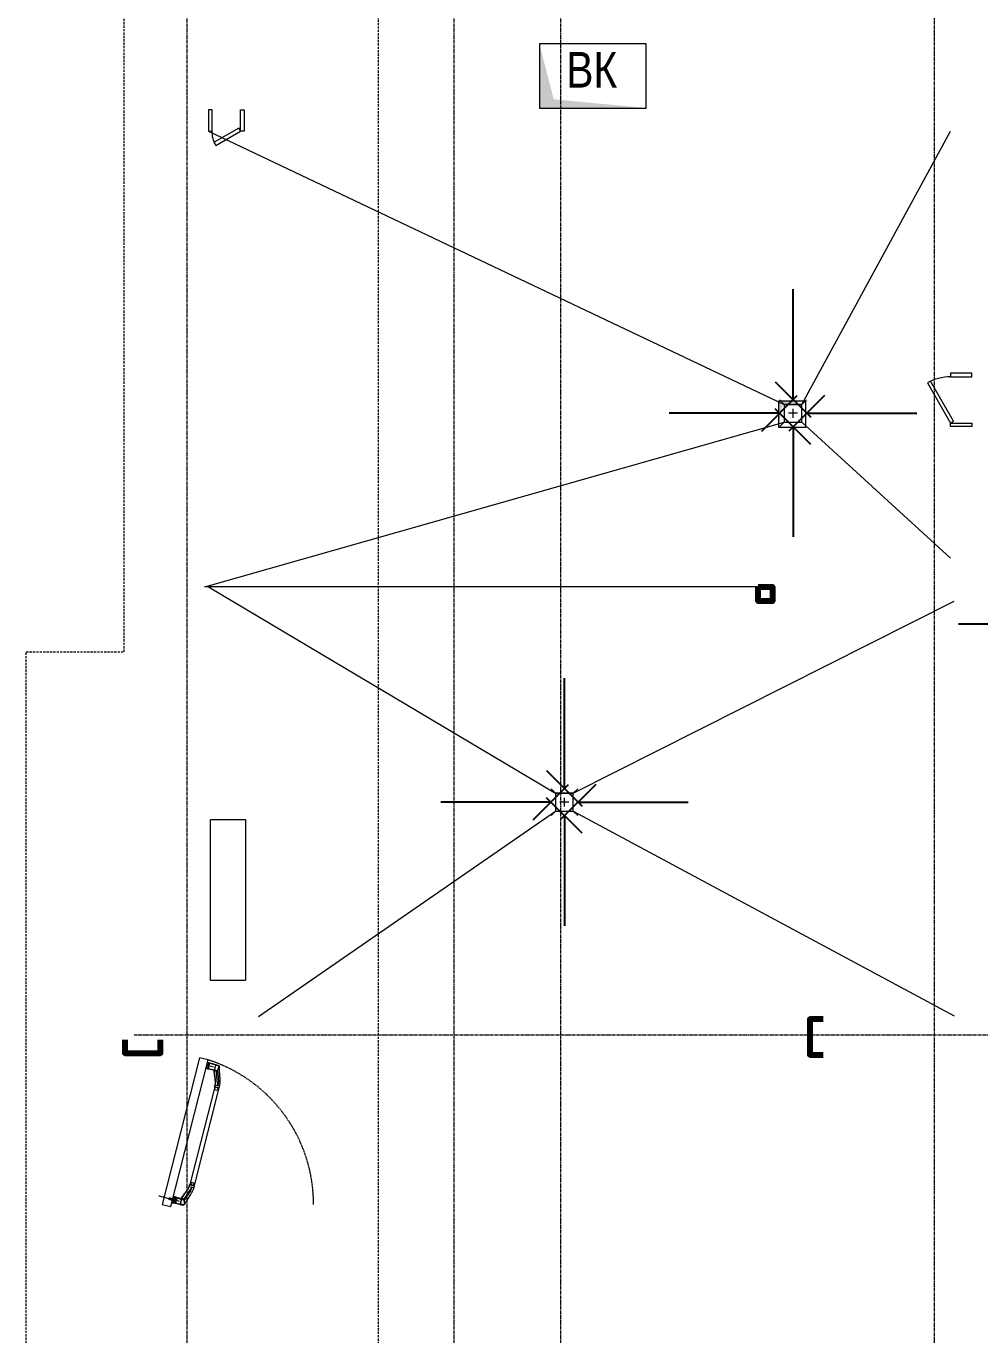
# Model space of a CAD drawing. Header units: millimetres. Extents: x -231292 to 573618, y -153144 to 564035.
# Drawn here: x -128180 to -122820, y 165212 to 172565 of the extents above; entities that cross this region are included whole.
import ezdxf

# ---------------------------------------------------------------- set-up
doc = ezdxf.new("R2010")
doc.units = ezdxf.units.MM
for name, pattern in [('CENTER2', [28.575, 19.05, -3.175, 3.175, -3.175]), ('CENTERLINE', [30, 12, -1.5, 3, -1.5, 12]), ('DASHED', [19.05, 12.7, -6.35]), ('HIDDEN', [9.525, 6.35, -3.175]), ('HIDDEN2', [4.7625, 3.175, -1.5875])]:
    doc.linetypes.add(name, pattern=pattern)
doc.layers.get('0').update_dxf_attribs({"color": 250})
for name, color, linetype, lineweight in [('АР_Двери_внутренние_антипаника', 250, 'Continuous', 0), ('АР_Двери_лючки', 250, 'Continuous', 0), ('АР_Отопительные приборы', 250, 'HIDDEN2', 0), ('АР_Разрезы марка', 250, 'Continuous', 13), ('ВК_Шахты', 5, 'Continuous', 9), ('КМ_Фахверки', 250, 'Continuous', 80), ('РД_Оси_100', 250, 'Continuous', 0), ('РД_Разуклонка к трапам', 124, 'Continuous', 0)]:
    doc.layers.add(name, color=color, linetype=linetype, lineweight=lineweight)
doc.layers.add('АР_Делит', color=250, linetype='Continuous', lineweight=0, plot=False)
doc.styles.add('style1', font='ARIALN.TTF')
doc.dimstyles.new('scale_100', dxfattribs={"dimtxt": 200, "dimasz": 125, "dimexe": 60, "dimexo": 100, "dimgap": 30, "dimtad": 1, "dimdec": 0, "dimdsep": 46, "dimtxsty": 'style1', "dimblk": 'OBLIQUE', "dimcen": 150, "dimdle": 60, "dimclrd": 256, "dimclre": 256, "dimclrt": 256, "dimadec": 0, "dimazin": 0, "dimtfac": 1, "dimtdec": 0, "dimtmove": 1, "dimatfit": 3, "dimldrblk": 'OBLIQUE', "dimfxl": 1, "dimtolj": 1, "dimtzin": 0, "dimarcsym": 0})

# ---------------------------------------------------------------- blocks, each defined once
blk = doc.blocks.new('_Oblique')
at = {"color": 0, "linetype": 'ByBlock', "lineweight": -2}
blk.add_line((-0.5, -0.5), (0.5, 0.5), dxfattribs=at)
blk = doc.blocks.new('A$Cd7e03b91')
at = {"layer": 'РД_Разуклонка к трапам', "lineweight": 0}
for p, q in [((-100, 100), (-150, 150)), ((100, 100), (150, 150)), ((-50, 0), (50, 0)), ((0, -50), (0, 50)), ((-100, -100), (-150, -150)), ((100, -100), (150, -150))]:
    blk.add_line(p, q, dxfattribs=at)
blk.add_lwpolyline([(-100, 100), (100, 100), (100, -100), (-100, -100), (-100, 100)], dxfattribs=at)
blk.add_lwpolyline([(-100, 100), (100, 100), (100, -100), (-100, -100), (-100, 100)], dxfattribs=at)
blk = doc.blocks.new('СОШ_2200_АР_ОСИ_М100_28.05.24')
at = {"layer": 'АР_Делит', "color": 5, "linetype": 'DASHED'}
blk.add_lwpolyline([(114955, 135155), (114955, -355), (93595.036, -355), (93595.036, 13855), (94145, 13855), (94145, 68320)], dxfattribs=at)
at = {"layer": 'РД_Оси_100', "linetype": 'CENTER2'}
for p, q in [((94500, -6155), (94500, 139938.679)), ((96000, -6155), (96000, 139938.679)), ((119910, 11700), (94200, 11700))]:
    blk.add_line(p, q, dxfattribs=at)
for points in [[(96600, -6155), (96600, 139938.679)], [(98700, -6194.98), (98700, 139538.679), (98550, 139938.679)]]:
    blk.add_lwpolyline(points, dxfattribs=at)
blk = doc.blocks.new('otv')
at = {"linetype": 'Continuous'}
blk.add_lwpolyline([(0, -1), (0, 0), (1, 0), (1, -1)], close=True, dxfattribs=at)
blk.add_solid([(0, -1), (0, 0), (0.135, -0.137), (1, 0)], dxfattribs=at)
blk = doc.blocks.new('Ф_блок 80')
at = {"layer": 'КМ_Фахверки'}
blk.add_lwpolyline([(0, 0), (80, 0), (80, -80), (0, -80)], close=True, dxfattribs=at)
at = {"layer": 'КМ_Фахверки', "lineweight": 5}
blk.add_lwpolyline([(6, -6), (74, -6), (74, -74), (6, -74)], close=True, dxfattribs=at)
blk = doc.blocks.new('Ф_пеноблок 200')
at = {"layer": 'КМ_Фахверки'}
blk.add_lwpolyline([(0, -75), (0, 0), (200, 0), (200, -75)], dxfattribs=at)
blk = doc.blocks.new('UUNEW01NEW00')
at = {"layer": 'АР_Двери_внутренние_антипаника', "color": 1, "linetype": 'Continuous'}
for p, q in [((-9.3, 0.2), (-14.4, -1.5)), ((-9.2, 0.8), (-9.3, 0.2)), ((-9.3, -0.1), (-9.3, 0.2)), ((-9.2, 0.2), (-9.3, 0.2)), ((-9.1, 1), (-9.2, 0.8)), ((-8.9, 0.5), (-9.2, 0.2)), ((-9.1, 19.3), (-8.9, 19.4)), ((-9.1, 19.3), (-9, 18.8)), ((-9, 1.2), (-9.1, 1)), ((-9, 18.8), (-8.8, 18.6)), ((-8.8, 1.3), (-9, 1.2)), ((-8.9, 19.4), (-8.5, 19.5)), ((-8.7, 0.8), (-8.9, 0.5)), ((-8.8, 18.6), (-8.6, 18.4)), ((-8.6, 0.9), (-8.7, 0.8)), ((-8.6, 18.4), (-8.4, 18.2)), ((-8.6, 1), (-8.6, 0.9)), ((-8.5, 1), (-8.6, 1)), ((-8.5, 19.5), (-8.2, 19.5)), ((-8.4, 0.8), (-8.5, 1.5)), ((-8.4, 1.3), (-8.5, 1)), ((-8.4, 18.2), (-8.1, 18.1)), ((-8.4, 1.4), (-8.4, 0.4)), ((-8.3, 0.5), (-8.4, 0.8)), ((-8.4, 0.4), (-8.4, -0.4)), ((-8.4, 0.4), (-8.3, 0.4)), ((-8.1, 0.2), (-8.3, 0.5)), ((-8.2, 19.5), (-7.8, 19.6)), ((-8.1, 18.1), (-7.6, 18)), ((-7.8, 0.1), (-8.1, 0.2)), ((-7.8, 19.6), (-7.5, 19.6)), ((-7.4, 0), (-7.8, 0.1)), ((-7.5, 18.3), (-7.6, 18.2)), ((-7.6, 18.2), (-7.6, 18)), ((-7.6, 18), (-7.6, 16.2)), ((-7.6, 16.2), (-7.6, 14.1)), ((-7.6, 14.1), (-7.6, 12.2)), ((-7.6, 12.2), (-7.6, 9.8)), ((-7.6, 9.8), (-7.6, 7.8)), ((-7.6, 7.8), (-7.6, 6.2)), ((-7.6, 6.2), (-7.6, 4.7)), ((-7.6, 4.7), (-7.5, 3.2)), ((-7.5, 19.6), (-7.1, 19.6)), ((-7.4, 18.3), (-7.5, 18.3)), ((-7.5, 3.2), (-7.5, 1.6)), ((-7.5, 1.6), (-7.4, 0)), ((-7.5, 0), (-7.5, 0)), ((-7.5, 0), (-7.3, 0)), ((-7.3, 18.3), (-7.4, 18.3)), ((-7.4, 0), (7.4, 0)), ((-7.2, 18.3), (-7.3, 18.3)), ((-7.3, 0), (7.3, 0)), ((-7.1, 18.3), (-7.2, 18.3)), ((-7.1, 24), (-7.1, 19.6)), ((-7.1, 19.6), (7.1, 19.6)), ((-7.1, 19.6), (-7.1, 18.3)), ((7.1, 18.3), (-7.1, 18.3)), ((-3.5, 16), (-4.6, 16.4)), ((-4.6, 16.4), (-4.6, 16.3)), ((-3.5, 15.9), (-4.6, 16.3)), ((-4.6, 16.3), (-3.8, 14.8)), ((-3.8, 14.8), (-3.3, 14.8)), ((-3, 14.7), (-3.8, 14.7)), ((-3.8, 14.7), (-3.8, 14.6)), ((-3, 14.6), (-3.8, 14.6)), ((-3.8, 14.6), (-3.8, 13.7)), ((-3.8, 13.7), (-3, 13.7)), ((-3.3, 14.8), (-3.6, 15.5)), ((-3.6, 15.5), (-2.7, 15.3)), ((-3.3, 14.9), (-3.6, 15.5)), ((-2.3, 15.7), (-3.5, 16)), ((-2.3, 15.6), (-3.5, 15.9)), ((-3.1, 14.4), (-3.4, 14.4)), ((-3.4, 14.4), (-3.4, 13.9)), ((-3.4, 14), (-3.1, 14)), ((-3.4, 13.9), (-3.1, 13.9)), ((-3.3, 14.9), (-3.3, 14.8)), ((-3, 14.4), (-3.1, 14.4)), ((-3.1, 14), (-3.1, 13.9)), ((-3.1, 14), (-3, 14)), ((-3.1, 13.9), (-3, 13.9)), ((-3, 14.7), (-3, 14.6)), ((-2.9, 14.7), (-3, 14.7)), ((-2.9, 14.6), (-3, 14.6)), ((-2.9, 14.4), (-3, 14.4)), ((-3, 14.4), (-3, 14.4)), ((-3, 14.4), (-3, 14.4)), ((-3, 14), (-3, 14)), ((-3, 14), (-3, 14)), ((-3, 14), (-2.9, 14)), ((-3, 13.9), (-3, 13.9)), ((-3, 13.9), (-3, 13.9)), ((-3, 13.9), (-2.9, 13.9)), ((-3, 13.7), (-2.9, 13.7)), ((-2.8, 14.7), (-2.9, 14.7)), ((-2.9, 14.7), (-2.9, 14.7)), ((-2.8, 14.5), (-2.9, 14.6)), ((-2.9, 14.6), (-2.9, 14.6)), ((-2.9, 14.3), (-2.9, 14.4)), ((-2.9, 14.3), (-2.9, 14.3)), ((-2.9, 14.3), (-2.9, 14.3)), ((-2.9, 14.3), (-2.9, 14.3)), ((-2.9, 14), (-2.9, 14.3)), ((-2.9, 14.1), (-2.9, 14)), ((-2.9, 14), (-2.9, 14.1)), ((-2.9, 14.1), (-2.9, 14.1)), ((-2.9, 14.1), (-2.9, 14.1)), ((-2.9, 14.1), (-2.9, 14.1)), ((-2.9, 14), (-2.9, 14)), ((-2.9, 13.9), (-2.9, 14)), ((-2.9, 14), (-2.9, 14)), ((-2.9, 14), (-2.9, 14)), ((-2.9, 13.9), (-2.9, 13.9)), ((-2.9, 13.9), (-2.9, 13.9)), ((-2.9, 13.7), (-2.8, 13.7)), ((-2.7, 14.6), (-2.8, 14.7)), ((-2.7, 14.5), (-2.8, 14.5)), ((-2.8, 13.7), (-2.8, 13.8)), ((-2.8, 13.8), (-2.7, 13.8)), ((-2.7, 15.3), (-1.7, 15.1)), ((-2.6, 14.6), (-2.7, 14.6)), ((-2.6, 14.5), (-2.7, 14.5)), ((-2.7, 13.8), (-2.6, 13.8)), ((-2.6, 14.5), (-2.6, 14.6)), ((-2.6, 14.6), (-2.6, 14.6)), ((-2.6, 14.4), (-2.6, 14.5)), ((-2.5, 14.5), (-2.6, 14.5)), ((-2.5, 14.4), (-2.6, 14.4)), ((-2.6, 14.4), (-2.6, 14.4)), ((-2.6, 13.8), (-2.6, 13.9)), ((-2.6, 13.9), (-2.5, 13.9)), ((-2.5, 14.4), (-2.5, 14.5)), ((-2.5, 14.4), (-2.5, 14.3)), ((-2.5, 14.3), (-2.5, 14.4)), ((-2.5, 14), (-2.5, 14.3)), ((-2.5, 13.9), (-2.5, 14)), ((-1, 15.5), (-2.3, 15.7)), ((-1, 15.4), (-2.3, 15.6)), ((-2.2, 14.5), (-2.3, 14.5)), ((-2.3, 14.5), (-2.3, 14.4)), ((-2.3, 14.4), (-2.3, 14.3)), ((-2.2, 14.4), (-2.3, 14.4)), ((-2.3, 14.4), (-2.3, 14.3)), ((-2.3, 14.3), (-2.3, 14)), ((-2.3, 14), (-2.3, 13.9)), ((-2.3, 13.9), (-2.3, 13.9)), ((-2.3, 13.9), (-2.2, 13.8)), ((-2.1, 14.6), (-2.2, 14.6)), ((-2.2, 14.6), (-2.2, 14.5)), ((-2.1, 14.5), (-2.2, 14.5)), ((-2.2, 14.5), (-2.2, 14.4)), ((-2.2, 13.8), (-2.2, 13.8)), ((-2.2, 13.8), (-2.1, 13.8)), ((-2, 14.7), (-2.1, 14.6)), ((-2, 14.6), (-2.1, 14.5)), ((-2.1, 14.6), (-2.1, 14.6)), ((-2.1, 14.5), (-2.1, 14.5)), ((-2.1, 13.8), (-2, 13.7)), ((-1.9, 14.7), (-2, 14.7)), ((-1.9, 14.6), (-2, 14.6)), ((-2, 13.7), (-2, 13.7)), ((-2, 13.7), (-1.9, 13.7)), ((-1.8, 14.7), (-1.9, 14.7)), ((-1.8, 14.6), (-1.9, 14.6)), ((-1.8, 14.4), (-1.9, 14.4)), ((-1.9, 14.4), (-1.9, 14.3)), ((-1.9, 14.3), (-1.9, 14)), ((-1.9, 14.3), (-1.9, 14.3)), ((-1.9, 14.3), (-1.9, 14.3)), ((-1.9, 14.3), (-1.9, 14.3)), ((-1.9, 14.1), (-1.9, 14.1)), ((-1.9, 14.1), (-1.9, 14.1)), ((-1.9, 14.1), (-1.9, 14.1)), ((-1.9, 14.1), (-1.8, 14)), ((-1.9, 14), (-1.9, 14)), ((-1.9, 14), (-1.9, 14)), ((-1.9, 14), (-1.9, 13.9)), ((-1.9, 13.9), (-1.8, 13.9)), ((-1.9, 13.7), (-1.8, 13.7)), ((-1.8, 14.7), (-1.8, 14.6)), ((-1.5, 14.7), (-1.8, 14.7)), ((-1.5, 14.6), (-1.8, 14.6)), ((-1.7, 14.4), (-1.8, 14.4)), ((-1.8, 14.4), (-1.8, 14.4)), ((-1.8, 14.4), (-1.8, 14.4)), ((-1.8, 14), (-1.8, 14)), ((-1.8, 14), (-1.8, 14)), ((-1.8, 14), (-1.7, 14)), ((-1.8, 13.9), (-1.8, 13.9)), ((-1.8, 13.9), (-1.8, 13.9)), ((-1.8, 13.9), (-1.7, 13.9)), ((-1.8, 13.7), (-1.5, 13.7)), ((-1.7, 15.1), (-0.7, 15)), ((-1.7, 14.4), (-1.7, 14.4)), ((-1.6, 14.4), (-1.7, 14.4)), ((-1.7, 14), (-1.7, 13.9)), ((-1.7, 14), (-1.7, 14)), ((-1.7, 14), (-1.6, 14)), ((-1.7, 13.9), (-1.6, 13.9)), ((-1.7, 13.9), (-1.7, 13.9)), ((-1.5, 14.4), (-1.6, 14.4)), ((-1.6, 14.4), (-1.6, 14.4)), ((-1.6, 14), (-1.6, 13.9)), ((-1.6, 14), (-1.6, 14)), ((-1.6, 14), (-1.5, 14)), ((-1.6, 13.9), (-1.6, 13.9)), ((-1.6, 13.9), (-1.5, 13.9)), ((-1.5, 14.7), (-1.5, 14.6)), ((-1.4, 14.7), (-1.5, 14.7)), ((-1.4, 14.6), (-1.5, 14.6)), ((-1.4, 14.3), (-1.5, 14.4)), ((-1.5, 14.4), (-1.5, 14.4)), ((-1.5, 14.4), (-1.5, 14.4)), ((-1.5, 14), (-1.4, 14.1)), ((-1.5, 14), (-1.5, 14)), ((-1.5, 14), (-1.5, 14)), ((-1.5, 14), (-1.5, 14)), ((-1.5, 13.9), (-1.5, 13.9)), ((-1.5, 13.9), (-1.5, 13.9)), ((-1.5, 13.9), (-1.5, 13.9)), ((-1.5, 13.9), (-1.4, 13.9)), ((-1.5, 13.7), (-1.4, 13.7)), ((-1.3, 14.7), (-1.4, 14.7)), ((-1.3, 14.6), (-1.4, 14.6)), ((-1.4, 14.3), (-1.4, 14.3)), ((-1.4, 14.3), (-1.4, 14.3)), ((-1.4, 14.3), (-1.4, 14.3)), ((-1.4, 14), (-1.4, 14.3)), ((-1.4, 14.1), (-1.4, 14)), ((-1.4, 14.1), (-1.4, 14.1)), ((-1.4, 14.1), (-1.4, 14.1)), ((-1.4, 14.1), (-1.4, 14.1)), ((-1.4, 13.9), (-1.4, 14)), ((-1.4, 14), (-1.4, 14)), ((-1.4, 14), (-1.4, 14)), ((-1.4, 13.7), (-1.3, 13.7)), ((-1.2, 14.6), (-1.3, 14.7)), ((-1.3, 14.7), (-1.3, 14.7)), ((-1.3, 14.5), (-1.3, 14.6)), ((-1.2, 14.5), (-1.3, 14.5)), ((-1.3, 13.7), (-1.2, 13.8)), ((-1.1, 14.6), (-1.2, 14.6)), ((-1.1, 14.5), (-1.2, 14.5)), ((-1.2, 13.8), (-1.2, 13.8)), ((-1.2, 13.8), (-1.1, 13.8)), ((-1.1, 14.5), (-1.1, 14.6)), ((-1.1, 14.6), (-1.1, 14.6)), ((-1.1, 14.4), (-1.1, 14.5)), ((-1, 14.5), (-1.1, 14.5)), ((-1, 14.4), (-1.1, 14.4)), ((-1.1, 14.4), (-1.1, 14.4)), ((-1.1, 13.8), (-1.1, 13.9)), ((-1.1, 13.9), (-1, 13.9)), ((0, 16.5), (-1, 15.5)), ((0, 16.4), (-1, 15.4)), ((-1, 15.5), (-1, 15.4)), ((-1, 14.4), (-1, 14.5)), ((-1, 14.3), (-1, 14.4)), ((-1, 14.4), (-1, 14.3)), ((-1, 14), (-1, 14.3)), ((-1, 13.9), (-1, 14)), ((0, 14.7), (-0.8, 14.7)), ((-0.8, 14.7), (-0.8, 14.6)), ((0, 14.6), (-0.8, 14.6)), ((-0.8, 14.6), (-0.8, 13.7)), ((-0.8, 13.7), (-0.4, 13.7)), ((-0.7, 15), (0, 15.7)), ((-0.1, 14.4), (-0.4, 14.4)), ((-0.4, 14.4), (-0.4, 14.2)), ((-0.4, 14.3), (-0.1, 14.3)), ((-0.4, 14.2), (-0.1, 14.2)), ((-0.4, 14.1), (-0.2, 14.1)), ((-0.4, 13.7), (-0.4, 14.1)), ((-0.2, 14.1), (0, 13.7)), ((0, 14.4), (-0.1, 14.4)), ((-0.1, 14.4), (-0.1, 14.4)), ((-0.1, 14.4), (-0.1, 14.4)), ((-0.1, 14.3), (-0.1, 14.2)), ((-0.1, 14.3), (-0.1, 14.3)), ((-0.1, 14.3), (-0.1, 14.3)), ((-0.1, 14.3), (0, 14.3)), ((-0.1, 14.2), (-0.1, 14.2)), ((-0.1, 14.2), (-0.1, 14.2)), ((-0.1, 14.2), (0, 14.2)), ((0, 16.5), (0, 16.4)), ((1, 15.5), (0, 16.5)), ((1, 15.4), (0, 16.4)), ((0, 15.7), (0.7, 15)), ((0, 14.7), (0, 14.6)), ((0.1, 14.7), (0, 14.7)), ((0.1, 14.6), (0, 14.6)), ((0, 14.3), (0, 14.4)), ((0, 14.4), (0, 14.4)), ((0, 14.3), (0, 14.4)), ((0, 14.4), (0, 14.4)), ((0, 14.4), (0, 14.4)), ((0, 14.4), (0, 14.4)), ((0, 14.4), (0, 14.4)), ((0, 14.3), (0, 14.3)), ((0, 14.3), (0, 14.3)), ((0, 14.3), (0, 14.3)), ((0, 14.2), (0, 14.3)), ((0, 14.3), (0, 14.3)), ((0, 14.3), (0, 14.3)), ((0, 14.3), (0, 14.3)), ((0, 14.2), (0, 14.2)), ((0, 14.2), (0, 14.2)), ((0, 13.7), (0.5, 13.7)), ((0.2, 14.7), (0.1, 14.7)), ((0.2, 14.6), (0.1, 14.6)), ((0.3, 14.6), (0.2, 14.7)), ((0.2, 14.7), (0.2, 14.7)), ((0.2, 14.5), (0.2, 14.6)), ((0.3, 14.5), (0.2, 14.5)), ((0.5, 13.7), (0.2, 14.1)), ((0.2, 14.1), (0.3, 14.1)), ((0.4, 14.6), (0.3, 14.6)), ((0.4, 14.5), (0.3, 14.5)), ((0.3, 14.1), (0.4, 14.2)), ((0.3, 14.1), (0.3, 14.1)), ((0.5, 13.8), (0.3, 14.1)), ((0.4, 14.5), (0.4, 14.6)), ((0.4, 14.6), (0.4, 14.6)), ((0.4, 14.4), (0.4, 14.5)), ((0.4, 14.4), (0.4, 14.5)), ((0.4, 14.5), (0.4, 14.5)), ((0.4, 14.3), (0.4, 14.4)), ((0.4, 14.4), (0.4, 14.4)), ((0.4, 14.4), (0.4, 14.4)), ((0.4, 14.2), (0.4, 14.3)), ((0.4, 14.3), (0.4, 14.3)), ((0.4, 14.2), (0.4, 14.2)), ((0.5, 13.8), (0.5, 13.7)), ((0.7, 15), (1.7, 15.1)), ((0.7, 14.7), (0.7, 14.6)), ((1.4, 14.7), (0.7, 14.7)), ((1.4, 14.6), (0.7, 14.6)), ((0.7, 14.6), (0.7, 13.7)), ((0.7, 13.7), (1.1, 13.7)), ((2.3, 15.7), (1, 15.5)), ((2.3, 15.6), (1, 15.4)), ((1, 15.5), (1, 15.4)), ((1.1, 13.7), (1.1, 14.3)), ((1.1, 14.3), (1.2, 14.3)), ((1.2, 14.3), (1.5, 13.7)), ((1.4, 14.7), (1.4, 14.6)), ((1.6, 14.2), (1.4, 14.7)), ((1.6, 14.1), (1.4, 14.6)), ((1.5, 13.7), (1.8, 13.7)), ((1.6, 14.2), (1.6, 14.1)), ((1.7, 14.2), (1.6, 14.2)), ((1.7, 14.1), (1.6, 14.1)), ((1.7, 15.1), (2.7, 15.3)), ((1.9, 14.7), (1.7, 14.2)), ((1.9, 14.6), (1.7, 14.1)), ((1.7, 14.2), (1.7, 14.1)), ((1.8, 13.7), (2, 14.3)), ((1.9, 14.7), (1.9, 14.6)), ((2.5, 14.7), (1.9, 14.7)), ((2.5, 14.6), (1.9, 14.6)), ((2, 14.3), (2.2, 14.3)), ((2.2, 14.3), (2.2, 13.7)), ((2.2, 13.7), (2.5, 13.7)), ((3.5, 16), (2.3, 15.7)), ((3.5, 15.9), (2.3, 15.6)), ((2.5, 14.7), (2.5, 14.6)), ((2.5, 13.7), (2.5, 14.6)), ((2.7, 15.3), (3.6, 15.5)), ((3.1, 14.7), (2.7, 13.8)), ((3.1, 14.6), (2.7, 13.7)), ((2.7, 13.8), (2.7, 13.7)), ((2.7, 13.7), (3.2, 13.7)), ((3.1, 14.7), (3.1, 14.6)), ((3.9, 14.7), (3.1, 14.7)), ((3.9, 14.6), (3.1, 14.6)), ((3.2, 13.7), (3.2, 13.9)), ((3.2, 13.9), (3.8, 13.9)), ((3.6, 15.5), (3.3, 14.8)), ((3.6, 15.5), (3.3, 14.9)), ((3.3, 14.9), (3.3, 14.8)), ((3.3, 14.8), (3.8, 14.8)), ((3.4, 14.3), (3.3, 14)), ((3.3, 14.1), (3.7, 14.1)), ((3.3, 14), (3.7, 14)), ((3.6, 14.3), (3.4, 14.3)), ((4.6, 16.4), (3.5, 16)), ((4.6, 16.3), (3.5, 15.9)), ((3.7, 14), (3.6, 14.3)), ((3.8, 14.8), (4.6, 16.3)), ((3.8, 13.9), (3.8, 13.7)), ((3.8, 13.7), (4.2, 13.7)), ((3.9, 14.7), (3.9, 14.6)), ((4.2, 13.8), (3.9, 14.7)), ((4.2, 13.7), (3.9, 14.6)), ((4.2, 13.8), (4.2, 13.7)), ((4.6, 16.4), (4.6, 16.3)), ((6.7, -9.4), (7.3, 0)), ((7.1, 19.6), (7.1, 24)), ((7.1, 19.6), (7.1, 18.3)), ((7.1, 19.6), (7.5, 19.6)), ((7.2, 18.3), (7.1, 18.3)), ((7.3, 18.3), (7.2, 18.3)), ((7.5, 18.3), (7.3, 18.3)), ((7.4, 0), (7.5, 2)), ((7.8, 0.1), (7.4, 0)), ((7.5, 19.6), (7.8, 19.6)), ((7.6, 18.2), (7.5, 18.3)), ((7.5, 2), (7.6, 4)), ((7.6, 18), (7.6, 18.2)), ((7.6, 18), (8.1, 18.1)), ((7.6, 16.2), (7.6, 18)), ((7.6, 14.2), (7.6, 16.2)), ((7.6, 12.3), (7.6, 14.2)), ((7.6, 9.9), (7.6, 12.3)), ((7.6, 8), (7.6, 9.9)), ((7.6, 5.9), (7.6, 8)), ((7.6, 4), (7.6, 5.9)), ((7.8, 19.6), (8.2, 19.5)), ((8.1, 0.2), (7.8, 0.1)), ((8.1, 18.1), (8.4, 18.2)), ((8.3, 0.5), (8.1, 0.2)), ((8.2, 19.5), (8.5, 19.5)), ((8.4, 0.8), (8.3, 0.5)), ((8.4, 18.2), (8.6, 18.4)), ((8.5, 19.5), (8.9, 19.4)), ((8.6, 18.4), (8.8, 18.6)), ((8.8, 18.6), (9, 18.8)), ((8.9, 19.4), (9.1, 19.3)), ((9, 18.8), (9.1, 19.3)), ((-52.5, -11.9), (-52.5, -19.8)), ((-52.5, -19.8), (-52.5, -25.1)), ((-52.5, -25.1), (-47.5, -25.1)), ((-47.5, -11.9), (-47.5, -19.8)), ((-47.5, -11.9), (-47.5, -11.9)), ((-47.5, -19.8), (-46, -19.6)), ((-45.9, -19.8), (-47.5, -19.8)), ((-47.5, -19.8), (-47.5, -25.1)), ((-46, -19.6), (-44.5, -19.2)), ((-44.3, -19.8), (-45.9, -19.8)), ((-43.1, -11.4), (-44.5, -11.6)), ((-44.5, -19.2), (-42.9, -18.5)), ((-42.5, -19.7), (-44.3, -19.8)), ((-41.6, -11.2), (-43.1, -11.4)), ((-42.9, -18.5), (-41.3, -17.7)), ((-40.6, -19.6), (-42.5, -19.7)), ((-39.3, -10.7), (-41.6, -11.2)), ((-41.3, -17.7), (-39, -16.7)), ((-37.8, -19.2), (-40.6, -19.6)), ((-36.7, -9.9), (-39.3, -10.7)), ((-39, -16.7), (-36.4, -15.7)), ((-34.9, -18.5), (-37.8, -19.2)), ((-33.8, -8.9), (-36.7, -9.9)), ((-36.4, -15.7), (-33.5, -14.5)), ((-31.9, -17.6), (-34.9, -18.5)), ((-30.7, -7.7), (-33.8, -8.9)), ((-33.5, -14.5), (-30.3, -13.4)), ((-28.7, -16.6), (-31.9, -17.6)), ((-27.2, -6.3), (-30.7, -7.7)), ((-30.3, -13.4), (-26.8, -12.1)), ((-25.2, -15.3), (-28.7, -16.6)), ((-23.3, -4.8), (-27.2, -6.3)), ((-26.8, -12.1), (-22.9, -10.9)), ((-21.4, -13.9), (-25.2, -15.3)), ((-19.1, -3.2), (-23.3, -4.8)), ((-22.9, -10.9), (-18.7, -9.6)), ((-17.3, -12.4), (-21.4, -13.9)), ((-14.4, -1.5), (-19.1, -3.2)), ((-18.7, -9.6), (-14, -8.2)), ((-12.8, -10.8), (-17.3, -12.4)), ((-14, -8.2), (-8.8, -6.6)), ((-7.8, -9.1), (-12.8, -10.8)), ((-9, -3.8), (-9.3, -0.1)), ((-8.8, -6.6), (-9, -3.8)), ((-8.8, -6.6), (-8.8, -6.6)), ((-8.8, -7.3), (-8.8, -6.6)), ((-8.8, -6.6), (-8.7, -6.6)), ((-8.5, -8.1), (-8.8, -7.3)), ((-8.7, -6.6), (-8.6, -6.6)), ((-8.6, -6.6), (-8.4, -6.7)), ((-8.2, -8.7), (-8.5, -8.1)), ((-8.4, -0.4), (-8.3, -0.9)), ((-8.4, -6.7), (-8.1, -6.7)), ((-8.3, -0.9), (-8.3, -1.1)), ((-8.3, -1.1), (-8.3, -1.1)), ((-8.3, -1.2), (-8.2, -1.2)), ((-8.2, -1.2), (-8.2, -1.2)), ((-8.2, -1.2), (-8.2, -1.5)), ((-8.2, -1.5), (-8.2, -1.5)), ((-7.8, -9.1), (-8.2, -8.7)), ((-8.1, -6.7), (-8, -6.6)), ((-8, -7.1), (-8.1, -6.7)), ((-8.1, -6.7), (-8.1, -6.7)), ((-8, -6.6), (-8, -6.6)), ((-8, -6.6), (-7.9, -6.6)), ((-7.6, -7.6), (-8, -7.1)), ((-7.8, -6.9), (-7.9, -6.6)), ((-7.9, -6.6), (-7.9, -6.7)), ((-7.9, -6.7), (-7.9, -6.6)), ((-7.5, -7.2), (-7.8, -6.9)), ((-7.4, -8.9), (-7.8, -9.1)), ((-7.2, -8), (-7.6, -7.6)), ((-7.2, -7.4), (-7.5, -7.2)), ((-7.1, -8.7), (-7.4, -8.9)), ((-7.3, 0), (-7.2, -1.7)), ((-7.2, -1.7), (-7.2, -3.1)), ((-7.2, -3.1), (-7.1, -4.5)), ((-6.9, -7.4), (-7.2, -7.4)), ((-6.7, -8.2), (-7.2, -8)), ((-7.1, -4.5), (-7, -6)), ((-6.7, -8.2), (-7.1, -8.7)), ((-7, -6), (-6.9, -7.4)), ((-6.9, -7.4), (-6.8, -7.5)), ((-6.8, -7.5), (-6.8, -7.5)), ((-6.8, -7.5), (-6.8, -7.6)), ((-6.8, -7.6), (-6.8, -7.6)), ((-6.8, -7.6), (-6.8, -7.6)), ((-6.8, -7.6), (-6.8, -7.6)), ((-6.8, -7.6), (-6.8, -7.6)), ((-6.8, -7.6), (-6.8, -7.6)), ((-6.8, -7.6), (-6.8, -7.6)), ((-6.8, -7.6), (-6.8, -7.6)), ((-6.8, -7.6), (-6.8, -7.6)), ((-6.8, -7.6), (-6.8, -7.6)), ((-6.8, -7.6), (-6.8, -7.6)), ((-6.8, -7.6), (-6.8, -7.6)), ((-6.8, -7.6), (-6.8, -7.6)), ((-6.8, -7.6), (-6.8, -7.6)), ((-6.8, -7.6), (-6.7, -7.8)), ((-6.7, -7.8), (-6.6, -8)), ((-6.6, -8), (-6.7, -8.1)), ((-6.7, -8.1), (-6.7, -8.2)), ((-6.7, -8.2), (5.6, -10.6)), ((5.6, -10.6), (6.3, -10)), ((5.6, -10.6), (6, -10.6)), ((6, -10.6), (6.3, -10.5)), ((6.3, -10), (6.6, -9.7)), ((6.3, -10.5), (6.4, -10.5)), ((6.6, -9.7), (6.7, -9.4)), ((6.7, -9.4), (7.1, -9.3)), ((7.1, -9.3), (7.4, -9.1)), ((7.4, -9.1), (7.6, -8.9)), ((8.3, -0.4), (8.3, -0.3))]:
    blk.add_line(p, q, dxfattribs=at)
at = {"layer": 'АР_Двери_внутренние_антипаника', "color": 40, "linetype": 'Continuous'}
for p, q in [((-8.8, 1.3), (-13.2, -0.1)), ((-9.1, 24), (9.1, 24)), ((-9.1, 19.3), (-9.1, 24)), ((-9, 18.2), (-9.1, 19.3)), ((-9, 17.1), (-9, 18.2)), ((-8.5, 1.5), (-9, 17.1)), ((-8.5, 1.5), (-8.8, 1.3)), ((8.3, 0.5), (8, -3.9)), ((9.1, 24), (9.1, 19.3)), ((-53, -19.5), (-53, -12.4)), ((-53, -24.6), (-53, -19.5)), ((-47.5, -11.9), (-52.5, -11.9)), ((-52.5, -25.1), (-47.5, -25.1)), ((-47.5, -11.9), (-46.3, -11.8)), ((-47.5, -25.1), (-45.1, -25)), ((-45.1, -11.7), (-46.3, -11.8)), ((-44.4, -11.5), (-45.1, -11.7)), ((-45.1, -25), (-44.1, -24.9)), ((-42.2, -11), (-44.4, -11.6)), ((-44.1, -24.9), (-43.6, -24.9)), ((-43.6, -24.9), (-43, -24.8)), ((-43, -24.8), (-42.4, -24.8)), ((-42.4, -24.8), (-41.8, -24.7)), ((-40, -10.4), (-42.2, -11)), ((-41.8, -24.7), (-41.1, -24.6)), ((-41.1, -24.6), (-39.3, -24.3)), ((-38, -9.7), (-40, -10.4)), ((-39.3, -24.3), (-37.6, -23.9)), ((-36.1, -9), (-38, -9.7)), ((-37.6, -23.9), (-36.2, -23.6)), ((-36.2, -23.6), (-35.1, -23.3)), ((-34.2, -8.3), (-36.1, -9)), ((-35.1, -23.3), (-34.2, -23.1)), ((-32.1, -7.5), (-34.2, -8.3)), ((-34.2, -23.1), (-33.1, -22.8)), ((-33.1, -22.8), (-31.7, -22.5)), ((-30.3, -6.7), (-32.1, -7.5)), ((-31.7, -22.5), (-30.1, -22)), ((-28.2, -5.9), (-30.3, -6.7)), ((-30.1, -22), (-28.2, -21.5)), ((-25.9, -4.9), (-28.2, -5.9)), ((-28.2, -21.5), (-26, -20.8)), ((-26, -20.8), (-23.3, -20)), ((-23.3, -3.9), (-25.9, -4.9)), ((-20.4, -2.7), (-23.3, -3.9)), ((-23.3, -20), (-20.2, -19.1)), ((-17, -1.5), (-20.4, -2.7)), ((-20.2, -19.1), (-17.7, -18.3)), ((-17.7, -18.3), (-14.9, -17.4)), ((-13.2, -0.1), (-17, -1.5)), ((-14.9, -17.4), (-11.8, -16.4)), ((-11.8, -16.4), (-8.3, -15.3)), ((-8.3, -15.3), (-4.5, -14.1)), ((-4.5, -14.1), (-0.2, -12.7)), ((-0.2, -12.7), (4.6, -11.2)), ((4.6, -11.2), (5.6, -10.9)), ((5.6, -10.9), (6.4, -10.5)), ((6.4, -10.5), (7.3, -9.6)), ((7.3, -9.6), (7.6, -8.9)), ((7.6, -8.9), (7.7, -8.7)), ((8, -3.9), (7.7, -8.6)), ((7.7, -8.7), (7.7, -8.6))]:
    blk.add_line(p, q, dxfattribs=at)
at = {"layer": 'АР_Двери_внутренние_антипаника', "color": 1, "linetype": 'CENTERLINE'}
blk.add_line((0, 4.4), (0, 26), dxfattribs=at)
at = {"layer": 'АР_Двери_внутренние_антипаника', "color": 1, "linetype": 'HIDDEN'}
for p, q in [((-60.5, -14), (-53, -14)), ((-60.5, -14), (-60.5, -23)), ((-60.5, -23), (-53, -23)), ((-54.5, -17.6), (-54.5, -14.1)), ((-54.5, -14.1), (-53, -14.1)), ((-54.5, -17.6), (-53, -17.6))]:
    blk.add_line(p, q, dxfattribs=at)
at = {"layer": 'АР_Двери_внутренние_антипаника', "color": 1, "linetype": 'Continuous'}
blk.add_arc((490.8, 29.3), 500, 183.3082, 184.1216, dxfattribs=at)
at = {"layer": 'АР_Двери_внутренние_антипаника', "color": 40, "linetype": 'Continuous'}
for centre, radius, start, end in [((-490.9, 27.7), 500, 356.9219, 359.0377), ((-52.5, -12.4), 0.5, 90, 180), ((-52.5, -24.6), 0.5, 180, 270)]:
    blk.add_arc(centre, radius, start, end, dxfattribs=at)
at = {"layer": 'АР_Двери_внутренние_антипаника', "color": 1, "linetype": 'Continuous'}
blk.add_point((0, 0), dxfattribs=at)
blk = doc.blocks.new('66NEW00')
at = {"layer": 'АР_Двери_внутренние_антипаника', "color": 40, "linetype": 'Continuous'}
for p, q in [((9.1, 0), (-9.1, 0)), ((-9.1, 0), (-9.1, -4.7)), ((9.1, -4.7), (9.1, 0)), ((-8.3, -23.5), (-8, -27.9)), ((-8, -27.9), (-7.7, -32.5)), ((-7.7, -32.7), (-7.7, -32.5)), ((-7.6, -32.8), (-7.7, -32.7)), ((-7.3, -33.6), (-7.6, -32.8)), ((-6.4, -34.5), (-7.3, -33.6)), ((-5.6, -34.9), (-6.4, -34.5)), ((-4.6, -35.2), (-5.6, -34.9)), ((0.2, -36.7), (-4.6, -35.2)), ((4.5, -38.1), (0.2, -36.7)), ((8.5, -22.4), (9, -6.9)), ((8.5, -22.4), (8.8, -22.7)), ((8.8, -22.7), (13.2, -24.1)), ((9, -5.7), (9.1, -4.7)), ((9, -6.9), (9, -5.7)), ((13.2, -24.1), (17, -25.5)), ((17, -25.5), (20.4, -26.7)), ((20.4, -26.7), (23.3, -27.9)), ((23.3, -27.9), (25.9, -28.9)), ((25.9, -28.9), (28.2, -29.9)), ((28.2, -29.9), (30.3, -30.7)), ((30.3, -30.7), (32.1, -31.4)), ((32.1, -31.4), (34.2, -32.3)), ((34.2, -32.3), (36.1, -33)), ((36.1, -33), (38, -33.7)), ((38, -33.7), (40, -34.4)), ((40, -34.4), (42.2, -35)), ((42.2, -35), (44.4, -35.5)), ((44.4, -35.5), (45.1, -35.6)), ((45.1, -35.6), (46.3, -35.8)), ((47.5, -35.8), (46.3, -35.8)), ((47.5, -35.8), (52.5, -35.8)), ((53, -43.4), (53, -36.3)), ((8.3, -39.3), (4.5, -38.1)), ((11.8, -40.4), (8.3, -39.3)), ((14.9, -41.4), (11.8, -40.4)), ((17.7, -42.3), (14.9, -41.4)), ((20.2, -43), (17.7, -42.3)), ((23.3, -44), (20.2, -43)), ((26, -44.8), (23.3, -44)), ((28.2, -45.4), (26, -44.8)), ((30.1, -46), (28.2, -45.4)), ((31.7, -46.4), (30.1, -46)), ((33.1, -46.8), (31.7, -46.4)), ((34.2, -47.1), (33.1, -46.8)), ((35.1, -47.3), (34.2, -47.1)), ((36.2, -47.6), (35.1, -47.3)), ((37.6, -47.9), (36.2, -47.6)), ((39.3, -48.2), (37.6, -47.9)), ((41.1, -48.6), (39.3, -48.2)), ((41.8, -48.7), (41.1, -48.6)), ((42.4, -48.7), (41.8, -48.7)), ((43, -48.8), (42.4, -48.7)), ((43.6, -48.9), (43, -48.8)), ((44.1, -48.9), (43.6, -48.9)), ((45.1, -49), (44.1, -48.9)), ((47.5, -49.1), (45.1, -49)), ((52.5, -49.1), (47.5, -49.1)), ((53, -48.6), (53, -43.4))]:
    blk.add_line(p, q, dxfattribs=at)
at = {"layer": 'АР_Двери_внутренние_антипаника', "color": 1, "linetype": 'Continuous'}
for p, q in [((-7.1, -4.4), (-7.1, 0)), ((7.1, 0), (7.1, -4.4)), ((-8.9, -4.6), (-9.1, -4.7)), ((-9, -5.2), (-9.1, -4.7)), ((-8.8, -5.4), (-9, -5.2)), ((-8.5, -4.5), (-8.9, -4.6)), ((-8.6, -5.6), (-8.8, -5.4)), ((-8.4, -5.7), (-8.6, -5.6)), ((-8.2, -4.4), (-8.5, -4.5)), ((-8.1, -5.8), (-8.4, -5.7)), ((-8.4, -23.1), (-8.3, -23.5)), ((-8.3, -23.5), (-8.1, -23.7)), ((-8.3, -24.4), (-8.3, -24.2)), ((-7.8, -4.4), (-8.2, -4.4)), ((-7.6, -5.9), (-8.1, -5.8)), ((-8.1, -23.7), (-7.8, -23.9)), ((-7.5, -4.4), (-7.8, -4.4)), ((-7.8, -23.9), (-7.4, -24)), ((-7.6, -5.8), (-7.5, -5.7)), ((-7.6, -5.9), (-7.6, -5.8)), ((-7.6, -7.7), (-7.6, -5.9)), ((-7.6, -9.8), (-7.6, -7.7)), ((-7.6, -11.7), (-7.6, -9.8)), ((-7.6, -14), (-7.6, -11.7)), ((-7.6, -16), (-7.6, -14)), ((-7.6, -18.1), (-7.6, -16)), ((-7.6, -19.9), (-7.6, -18.1)), ((-7.5, -21.9), (-7.6, -19.9)), ((-7.4, -33.1), (-7.6, -32.8)), ((-7.1, -4.4), (-7.5, -4.4)), ((-7.5, -5.7), (-7.3, -5.7)), ((-7.4, -24), (-7.5, -21.9)), ((7.4, -24), (-7.4, -24)), ((-7.1, -33.3), (-7.4, -33.1)), ((-7.3, -5.7), (-7.2, -5.6)), ((7.3, -24), (-7.3, -24)), ((-6.7, -33.3), (-7.3, -24)), ((-7.2, -5.6), (-7.1, -5.6)), ((7.1, -4.4), (-7.1, -4.4)), ((-7.1, -4.4), (-7.1, -5.6)), ((-7.1, -5.6), (7.1, -5.6)), ((-6.7, -33.3), (-7.1, -33.3)), ((-6.6, -33.7), (-6.7, -33.3)), ((-6.3, -34), (-6.6, -33.7)), ((-6.3, -34.5), (-6.4, -34.4)), ((-5.6, -34.5), (-6.3, -34)), ((-6, -34.6), (-6.3, -34.5)), ((-5.6, -34.5), (-6, -34.6)), ((6.7, -32.2), (-5.6, -34.5)), ((6.7, -31.8), (6.6, -32)), ((6.6, -32), (6.7, -32.1)), ((6.8, -31.6), (6.7, -31.8)), ((6.7, -32.2), (7.2, -32)), ((6.7, -32.1), (6.7, -32.2)), ((6.7, -32.2), (7.1, -32.7)), ((6.9, -31.4), (6.8, -31.5)), ((6.8, -31.5), (6.8, -31.5)), ((6.8, -31.5), (6.8, -31.5)), ((6.8, -31.5), (6.8, -31.6)), ((6.8, -31.6), (6.8, -31.6)), ((6.8, -31.6), (6.8, -31.6)), ((6.8, -31.6), (6.8, -31.6)), ((6.8, -31.6), (6.8, -31.6)), ((6.8, -31.6), (6.8, -31.6)), ((6.8, -31.6), (6.8, -31.6)), ((6.8, -31.6), (6.8, -31.6)), ((6.8, -31.6), (6.8, -31.6)), ((6.8, -31.6), (6.8, -31.6)), ((6.8, -31.6), (6.8, -31.6)), ((6.8, -31.6), (6.8, -31.6)), ((6.8, -31.6), (6.8, -31.6)), ((7, -29.9), (6.9, -31.4)), ((6.9, -31.4), (7.2, -31.3)), ((7.1, -28.5), (7, -29.9)), ((7.1, -4.4), (7.1, -5.6)), ((7.5, -4.4), (7.1, -4.4)), ((7.1, -5.6), (7.2, -5.6)), ((7.2, -27.1), (7.1, -28.5)), ((7.1, -32.7), (7.4, -32.9)), ((7.2, -5.6), (7.3, -5.7)), ((7.3, -24), (7.2, -25.6)), ((7.2, -25.6), (7.2, -27.1)), ((7.2, -31.3), (7.5, -31.2)), ((7.2, -32), (7.6, -31.6)), ((7.3, -5.7), (7.4, -5.7)), ((7.5, -24), (7.3, -24)), ((7.4, -5.7), (7.5, -5.7)), ((7.5, -22.4), (7.4, -24)), ((7.4, -24), (7.8, -23.9)), ((7.4, -32.9), (7.8, -33.1)), ((7.8, -4.4), (7.5, -4.4)), ((7.5, -5.7), (7.6, -5.8)), ((7.6, -19.3), (7.5, -20.8)), ((7.5, -20.8), (7.5, -22.4)), ((7.5, -24), (7.5, -24)), ((7.5, -31.2), (7.8, -30.9)), ((8.1, -5.8), (7.6, -5.9)), ((7.6, -5.8), (7.6, -5.9)), ((7.6, -5.9), (7.6, -7.8)), ((7.6, -7.8), (7.6, -9.9)), ((7.6, -9.9), (7.6, -11.8)), ((7.6, -11.8), (7.6, -14.2)), ((7.6, -14.2), (7.6, -16.2)), ((7.6, -16.2), (7.6, -17.8)), ((7.6, -17.8), (7.6, -19.3)), ((7.6, -31.6), (8, -31.1)), ((8.2, -4.4), (7.8, -4.4)), ((7.8, -23.9), (8.1, -23.7)), ((7.8, -30.9), (7.9, -30.6)), ((7.8, -33.1), (8.2, -32.7)), ((7.8, -33.1), (12.8, -34.8)), ((8, -30.6), (7.9, -30.6)), ((7.9, -30.6), (7.9, -30.6)), ((7.9, -30.6), (7.9, -30.6)), ((8, -31.1), (8.1, -30.6)), ((8.1, -30.6), (8, -30.6)), ((8, -30.6), (8, -30.6)), ((8.4, -5.7), (8.1, -5.8)), ((8.1, -23.7), (8.3, -23.5)), ((8.1, -30.7), (8.1, -30.6)), ((8.4, -30.7), (8.1, -30.7)), ((8.5, -4.5), (8.2, -4.4)), ((8.2, -25.1), (8.2, -25.2)), ((8.3, -25.1), (8.2, -25.1)), ((8.2, -25.2), (8.2, -25.5)), ((8.2, -25.5), (8.2, -25.5)), ((8.2, -32.7), (8.5, -32.1)), ((8.3, -23.5), (8.4, -23.1)), ((8.4, -23.6), (8.3, -23.6)), ((8.4, -24.3), (8.3, -24.8)), ((8.3, -24.8), (8.3, -25.1)), ((8.3, -25.1), (8.3, -25.1)), ((8.6, -5.6), (8.4, -5.7)), ((8.4, -23.1), (8.5, -22.4)), ((8.4, -22.6), (8.5, -22.9)), ((8.4, -22.6), (8.4, -23.6)), ((8.4, -23.6), (8.4, -24.3)), ((8.6, -30.6), (8.4, -30.7)), ((8.9, -4.6), (8.5, -4.5)), ((8.5, -22.9), (8.6, -23)), ((8.5, -32.1), (8.8, -31.3)), ((8.8, -5.4), (8.6, -5.6)), ((8.6, -23), (8.6, -23.1)), ((8.6, -23.1), (8.7, -23.2)), ((8.7, -30.6), (8.6, -30.6)), ((8.7, -23.2), (8.9, -23.4)), ((8.8, -30.6), (8.7, -30.6)), ((9, -5.2), (8.8, -5.4)), ((8.8, -22.7), (9, -22.8)), ((8.8, -30.6), (9, -27.8)), ((14, -32.2), (8.8, -30.6)), ((8.8, -30.6), (8.8, -30.6)), ((8.8, -31.3), (8.8, -30.6)), ((9.1, -4.7), (8.9, -4.6)), ((8.9, -23.4), (9.2, -23.8)), ((9.1, -4.7), (9, -5.2)), ((9, -22.8), (9.1, -22.9)), ((9, -27.8), (9.3, -24)), ((9.1, -22.9), (9.2, -23.2)), ((9.2, -23.2), (9.3, -23.8)), ((9.2, -23.8), (9.3, -23.8)), ((9.3, -23.8), (14.4, -25.5)), ((9.3, -24), (9.3, -23.8)), ((12.8, -34.8), (17.3, -36.4)), ((18.7, -33.6), (14, -32.2)), ((14.4, -25.5), (19.1, -27.2)), ((17.3, -36.4), (21.4, -37.9)), ((22.9, -34.9), (18.7, -33.6)), ((19.1, -27.2), (23.3, -28.8)), ((26.8, -36.1), (22.9, -34.9)), ((23.3, -28.8), (27.2, -30.3)), ((30.3, -37.3), (26.8, -36.1)), ((27.2, -30.3), (30.7, -31.7)), ((30.7, -31.7), (33.8, -32.9)), ((33.8, -32.9), (36.7, -33.9)), ((36.7, -33.9), (39.3, -34.6)), ((39.3, -34.6), (41.6, -35.1)), ((41.6, -35.1), (43.1, -35.4)), ((43.1, -35.4), (44.5, -35.6)), ((47.5, -35.9), (47.5, -43.7)), ((47.5, -35.9), (47.5, -35.9)), ((52.5, -35.9), (52.5, -43.7)), ((21.4, -37.9), (25.2, -39.3)), ((25.2, -39.3), (28.7, -40.5)), ((28.7, -40.5), (31.9, -41.6)), ((33.5, -38.5), (30.3, -37.3)), ((31.9, -41.6), (34.9, -42.5)), ((36.4, -39.6), (33.5, -38.5)), ((34.9, -42.5), (37.8, -43.2)), ((39, -40.7), (36.4, -39.6)), ((37.8, -43.2), (40.6, -43.6)), ((41.3, -41.7), (39, -40.7)), ((40.6, -43.6), (42.5, -43.7)), ((42.9, -42.5), (41.3, -41.7)), ((42.5, -43.7), (44.3, -43.7)), ((44.5, -43.1), (42.9, -42.5)), ((44.3, -43.7), (45.9, -43.7)), ((46, -43.6), (44.5, -43.1)), ((45.9, -43.7), (47.5, -43.7)), ((47.5, -43.7), (46, -43.6)), ((47.5, -43.7), (47.5, -49.1)), ((52.5, -49.1), (47.5, -49.1)), ((52.5, -43.7), (52.5, -49.1))]:
    blk.add_line(p, q, dxfattribs=at)
at = {"layer": 'АР_Двери_внутренние_антипаника', "color": 1, "linetype": 'CENTERLINE'}
blk.add_line((0, -19.6), (0, 2), dxfattribs=at)
at = {"layer": 'АР_Двери_внутренние_антипаника', "color": 1, "linetype": 'HIDDEN'}
for p, q in [((60.5, -38), (53, -38)), ((54.5, -38.1), (53, -38.1)), ((54.5, -41.6), (53, -41.6)), ((60.5, -47), (53, -47)), ((54.5, -41.6), (54.5, -38.1)), ((60.5, -38), (60.5, -47))]:
    blk.add_line(p, q, dxfattribs=at)
at = {"layer": 'АР_Двери_внутренние_антипаника', "color": 40, "linetype": 'Continuous'}
for centre, radius, start, end in [((490.9, 3.7), 500, 180.9623, 183.0781), ((52.5, -36.3), 0.5, 0, 90), ((52.5, -48.6), 0.5, 270, 0)]:
    blk.add_arc(centre, radius, start, end, dxfattribs=at)
at = {"layer": 'АР_Двери_внутренние_антипаника', "color": 1, "linetype": 'Continuous'}
blk.add_arc((-490.8, 5.3), 500, 355.8784, 356.6918, dxfattribs=at)
blk.add_point((0, 0), dxfattribs=at)
blk = doc.blocks.new('*U652')
at = {"layer": 'АР_Двери_внутренние_антипаника', "color": 40, "linetype": 'Continuous'}
for p, q in [((672.4, 97.1), (106, 97.1)), ((-4.5, 0), (-4.5, -22.2)), ((4.5, 0), (4.5, -22.2)), ((672.4, 72.7), (106, 72.7))]:
    blk.add_line(p, q, dxfattribs=at)
at = {"layer": 'АР_Двери_внутренние_антипаника', "color": 1, "linetype": 'HIDDEN'}
for p, q in [((4.5, 7.5), (-4.5, 7.5)), ((-4.5, 0), (-4.5, 7.5)), ((4.5, 0), (4.5, 7.5))]:
    blk.add_line(p, q, dxfattribs=at)
at = {"layer": 'АР_Двери_внутренние_антипаника', "color": 1, "linetype": 'Continuous'}
for p, q in [((-1.4, -22.2), (-3.7, 0)), ((3.7, 0), (1.4, -22.2))]:
    blk.add_line(p, q, dxfattribs=at)
at = {"layer": 'АР_Двери_внутренние_антипаника', "color": 1, "linetype": 'CENTERLINE'}
blk.add_line((0, -4), (0, -79.7), dxfattribs=at)
at = {"layer": 'АР_Двери_внутренние_антипаника', "xscale": 2, "yscale": 2, "zscale": 2, "rotation": 180}
for name, p in [('UUNEW01NEW00', (0, 47.9)), ('66NEW00', (778.4, 0))]:
    blk.add_blockref(name, p, dxfattribs=at)
blk = doc.blocks.new('Side_DPR_900')
at = {"layer": 'АР_Отопительные приборы'}
blk.add_lwpolyline([(-450, -100), (450, -100), (450, 100), (-450, 100)], close=True, dxfattribs=at)

msp = doc.modelspace()

# ---------------------------------------------------------------- linework, layer by layer
at = {"layer": 'АР_Двери_внутренние_антипаника', "color": 4, "lineweight": 0, "ltscale": 2}
msp.add_lwpolyline([(-127366.466, 165932.827), (-127156.682, 166756.533), (-127205.136, 166768.873), (-127414.919, 165945.168)], close=True, dxfattribs=at)
at = {"layer": 'АР_Двери_внутренние_антипаника', "color": 253, "linetype": 'DASHED', "lineweight": 0, "ltscale": 0.3}
msp.add_lwpolyline([(-126564.919, 165945.168, 0.3273208), (-127156.682, 166756.533)], format="xyb", dxfattribs=at)
at = {"layer": 'АР_Двери_лючки', "color": 222, "linetype": 'Continuous', "lineweight": 0}
for points in [[(-127134.956, 172095.168), (-127154.956, 172095.168), (-127154.956, 171975.168), (-127134.956, 171975.168)], [(-126974.956, 172095.168), (-126954.956, 172095.168), (-126954.956, 171975.168), (-126974.956, 171975.168)], [(-126974.956, 171975.168), (-126984.956, 171992.488), (-127123.52, 171912.488), (-127113.52, 171895.168)], [(-122864.955, 170595.168), (-122864.955, 170615.168), (-122984.955, 170615.168), (-122984.955, 170595.168)], [(-122984.955, 170335.168), (-122967.635, 170345.168), (-123097.635, 170570.334), (-123114.955, 170560.334)], [(-122864.955, 170335.168), (-122864.955, 170315.168), (-122984.955, 170315.168), (-122984.955, 170335.168)]]:
    msp.add_lwpolyline(points, close=True, dxfattribs=at)
at = {"layer": 'АР_Двери_лючки', "color": 222, "linetype": 'Continuous', "lineweight": 0, "extrusion": (0, 0, -1)}
msp.add_arc((126974.956, 171975.168), 160, 330, 0, dxfattribs=at)
at = {"layer": 'АР_Двери_лючки', "color": 222, "linetype": 'Continuous', "lineweight": 0}
msp.add_arc((-122984.955, 170335.168), 260, 90, 120, dxfattribs=at)
at = {"layer": 'АР_Разрезы марка', "linetype": 'DASHED', "lineweight": 0}
msp.add_lwpolyline([(-124187.876, 292799.56), (-124187.876, 255831.734), (-126200.847, 255831.734), (-126200.847, 153225.483)], dxfattribs=at)
at = {"layer": 'РД_Разуклонка к трапам', "ltscale": 2}
for points in [[(-127154.956, 171975.168), (-123919.956, 170440.295), (-123819.956, 170440.295), (-122984.955, 171975.168)], [(-127174.956, 169415.168), (-123919.956, 170340.295), (-123819.956, 170340.295), (-122984.956, 169575.168)], [(-124064.956, 169415.168), (-127174.956, 169415.168)], [(-127154.956, 169415.168), (-125204.956, 168255.168), (-125104.956, 168255.168), (-122964.956, 169335.168)], [(-126874.956, 167000.168), (-125204.956, 168155.168), (-125104.956, 168155.168), (-122964.957, 167005.167)]]:
    msp.add_lwpolyline(points, dxfattribs=at)

# ---------------------------------------------------------------- block references
at = {"layer": 'АР_Двери_внутренние_антипаника', "color": 4, "lineweight": 30, "ltscale": 2, "xscale": -1, "rotation": 255.7115013356512}
msp.add_blockref('*U652', (-127356.603, 165971.555), dxfattribs=at)
at = {"layer": 'АР_Отопительные приборы', "rotation": 270}
msp.add_blockref('Side_DPR_900', (-127044.955, 167655.17), dxfattribs=at)
at = {"layer": 'ВК_Шахты', "color": 1}
for p, xscale, yscale, rotation in [((-125295.482, 172105.025), -600, 360, 180), ((-123949.956, 170460.167), 150, 150, 359.9999782468097)]:
    msp.add_blockref('otv', p, dxfattribs=dict(at, xscale=xscale, yscale=yscale, rotation=rotation))
at = {"layer": 'КМ_Фахверки'}
msp.add_blockref('Ф_блок 80', (-124064.956, 169415.168), dxfattribs=at)
msp.add_blockref('Ф_блок 80', (-124064.956, 169415.168), dxfattribs=at)
at = {"layer": 'КМ_Фахверки', "xscale": -1}
for p, rotation in [((-123774.956, 166985.168), 90), ((-127624.919, 166795.168), 180)]:
    msp.add_blockref('Ф_пеноблок 200', p, dxfattribs=dict(at, rotation=rotation))
at = {"layer": 'РД_Оси_100'}
msp.add_blockref('СОШ_2200_АР_ОСИ_М100_28.05.24', (-221774.956, 155195.168), dxfattribs=at)
at = {"layer": 'РД_Разуклонка к трапам', "ltscale": 2, "xscale": -0.5000000000000002, "yscale": 0.5000000000000002, "zscale": 0.5}
for p in [(-123869.956, 170390.295), (-125154.956, 168205.168)]:
    msp.add_blockref('A$Cd7e03b91', p, dxfattribs=at)

# ---------------------------------------------------------------- texts
at = {"layer": 'ВК_Шахты', "insert": (-125001.429, 172320.168), "char_height": 200, "width": 500.00023, "attachment_point": 5, "style": 'style1'}
msp.add_mtext('ВК', dxfattribs=at)

# ---------------------------------------------------------------- leaders
at = {"layer": 'РД_Разуклонка к трапам', "ltscale": 2}
for points in [[(-123869.904, 170467.367), (-123869.904, 171086.646)], [(-123945.988, 170390.295), (-124565.267, 170390.295)], [(-123793.924, 170390.295), (-123174.645, 170390.295)], [(-123869.904, 170315.303), (-123869.904, 169696.024)], [(-125154.904, 168282.24), (-125154.904, 168901.519)], [(-125230.988, 168205.168), (-125850.267, 168205.168)], [(-125078.924, 168205.168), (-124459.645, 168205.168)], [(-125154.904, 168130.176), (-125154.904, 167510.897)]]:
    msp.add_leader(points, dimstyle='scale_100', override={"dimasz": 200, "dimgap": 30, "dimtad": 0}, dxfattribs=at)
at = {"layer": 'РД_Разуклонка к трапам', "color": 254, "ltscale": 2}
msp.add_leader([(-122320.988, 169205.171), (-122940.267, 169205.171)], dimstyle='scale_100', override={"dimasz": 200, "dimgap": 30, "dimtad": 0}, dxfattribs=at)

doc.saveas('drawing.dxf')
